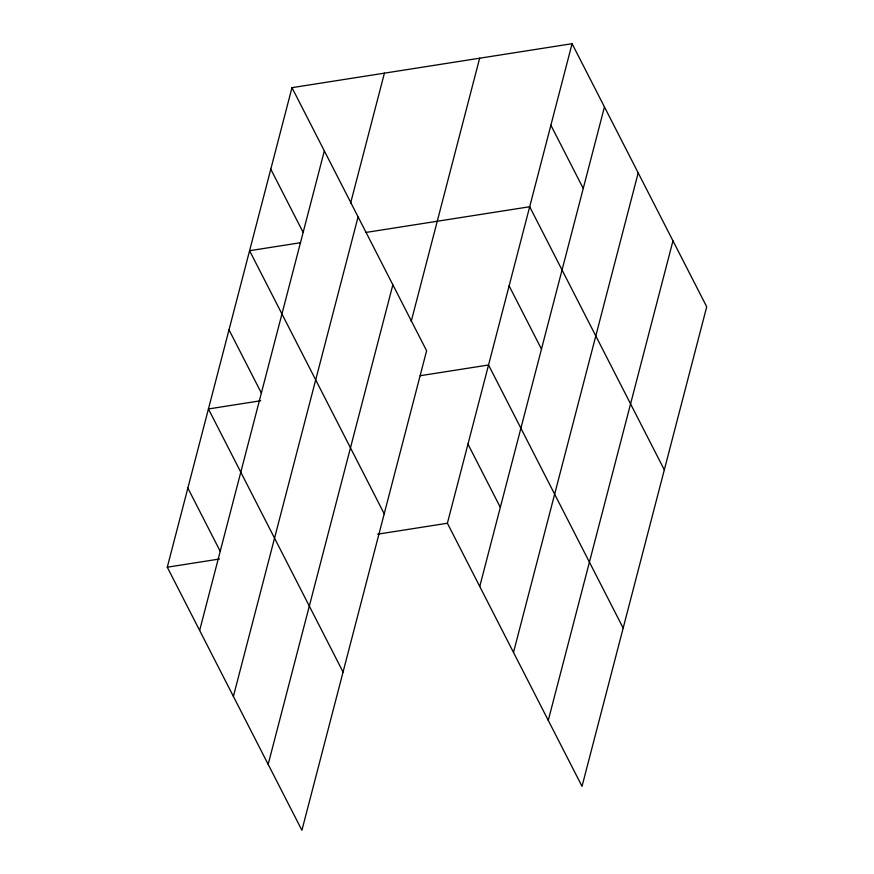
<?xml version="1.0" encoding="UTF-8"?>
<svg xmlns="http://www.w3.org/2000/svg" width="874" height="874" viewBox="0 0 874 874"><rect width="100%" height="100%" fill="white"/><g stroke="black" fill="none" stroke-linecap="round" stroke-linejoin="round"><path stroke-width="1.31" d="M291.982 87.662L426.61 350.758L301.912 830.3L167.284 567.204L291.982 87.662L572.088 43.7L706.716 306.796L582.018 786.338L447.39 523.242L572.088 43.7M199.643 630.438L324.341 150.896M350.561 203.325L384.418 73.154M233.391 696.392L358.089 216.85M268.165 764.346L392.863 284.804M411.195 321.479L479.651 58.208M479.75 586.476L604.447 106.934M513.497 652.43L638.195 172.888M548.271 720.384L672.969 240.842M300.492 242.721L249.582 250.707L384.221 513.803M366.162 232.408L529.688 206.745L664.316 469.841M260.681 400.751L208.438 408.956L343.067 672.051M420.219 375.711L488.533 364.993L623.173 628.089M167.284 567.204L219.527 558.999M377.721 534.178L447.39 523.242M550.882 125.222L583.242 188.456M509.116 285.864L541.476 349.108M467.961 444.123L500.321 507.357M270.787 169.185L303.136 232.418M229.01 329.826L261.37 393.06M187.855 488.074L220.215 551.308"/></g></svg>
